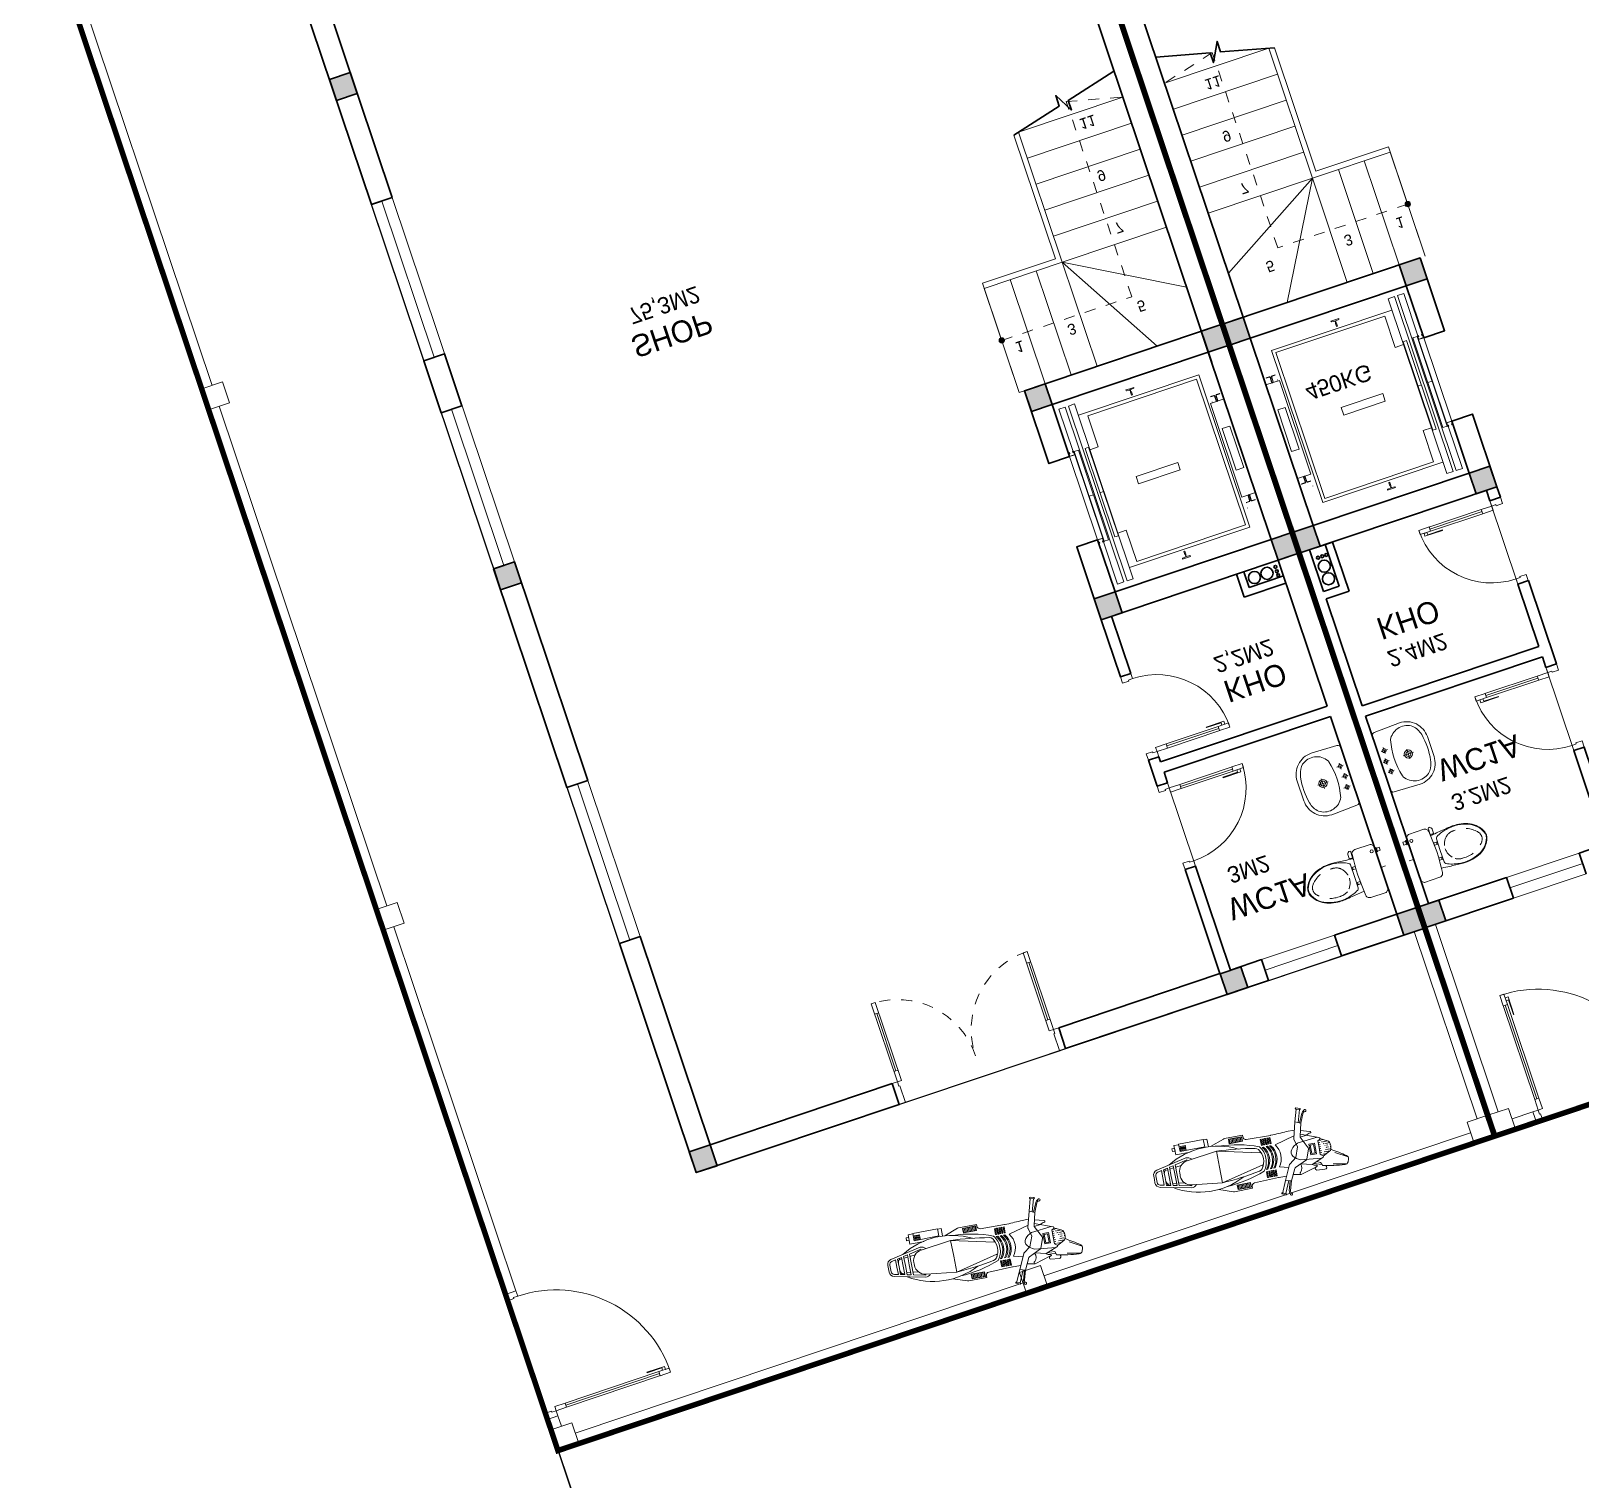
# Model space of a CAD drawing. Header units: metres. Extents: x 568336 to 569219, y 2065964 to 2066430.
# Drawn here: x 568374.73 to 568388.86, y 2065987.01 to 2066000.21 of the extents above; entities that cross this region are included whole.
import ezdxf

# ---------------------------------------------------------------- set-up
doc = ezdxf.new("R2010")
doc.units = ezdxf.units.M
for name, pattern in [('$AUDIT_BAD_LTYPE2', [0]), ('CENTER', [2, 1.25, -0.25, 0.25, -0.25]), ('DASHED', [0.75, 0.5, -0.25]), ('HIDDEN', [0.375, 0.25, -0.125]), ('HIDDEN2', [0.1875, 0.125, -0.0625]), ('xref-thap C (mb tang 32-2)$0$HIDDEN', [0.375, 0.25, -0.125]), ('Xref-VCMT-BT3 - tuong bao$0$HIDDEN2', [0.1875, 0.125, -0.0625])]:
    doc.linetypes.add(name, pattern=pattern)
doc.layers.get('0').update_dxf_attribs({"linetype": 'CONTINUOUS'})
doc.layers.add('-AREA', color=2, linetype='CONTINUOUS', plot=False)
for name, color, linetype, lineweight in [('-CENTER', 143, 'CENTER', 13), ('-CONCRETE', 1, 'CONTINUOUS', 35), ('-DOOR', 137, 'CONTINUOUS', 9), ('-FURNITURE', 46, 'CONTINUOUS', 9), ('-HATCH', 8, 'CONTINUOUS', 5), ('-KH', 143, 'CONTINUOUS', 13), ('-LINE1', 7, 'CONTINUOUS', 18), ('-LINE2', 252, 'CONTINUOUS', 9), ('-STEEL1', 1, 'CONTINUOUS', 35), ('-TEXT', 7, 'CONTINUOUS', 15), ('-WALL', 4, 'CONTINUOUS', 35), ('Bighome_khuat', 251, 'DASHED', 5), ('text', 7, 'CONTINUOUS', 13), ('TEXT25', 2, 'CONTINUOUS', 13)]:
    doc.layers.add(name, color=color, linetype=linetype, lineweight=lineweight)
for name, color, linetype in [('-RANH GIOI LO DAT', 12, 'CONTINUOUS'), ('ChiaLo', 128, 'CENTER'), ('ViaHeS', 32, 'CONTINUOUS')]:
    doc.layers.add(name, color=color, linetype=linetype)
doc.styles.add('SVN_AVO_thuong', font='')
doc.styles.add('T1', font='', dxfattribs={"height": 200})
doc.styles.add('vnavanth', font='', dxfattribs={"width": 0.8})
doc.styles.get('SVN_AVO_thuong').set_extended_font_data('SVN-Avo')
doc.styles.get('T1').set_extended_font_data('VNgeometric Light')
doc.styles.get('vnavanth').set_extended_font_data('.VnAvantH')

# ---------------------------------------------------------------- blocks, each defined once
blk = doc.blocks.new('A$C18091ED7')
for p, q in [((0, -42), (0, 0)), ((146, -27), (179, -27)), ((146, -27), (146, -30)), ((146, -30), (166, -30)), ((153, -37), (146, -30)), ((152, 0), (152, -27)), ((152, 0), (179, 0)), ((153, -37), (166, -37)), ((153, -40), (153, -37)), ((153, -40), (178, -40)), ((153, -40), (178, -40)), ((153, -40), (153, -42)), ((185, -30), (166, -30)), ((178, -37), (166, -37)), ((185, -30), (178, -37)), ((178, -37), (178, -40)), ((178, -40), (178, -42)), ((179, 0), (179, -27)), ((179, -27), (185, -27)), ((185, -27), (185, -30)), ((-83, -267), (-83, -300)), ((-83, -278), (-83, -288)), ((-63, -265), (-81, -265)), ((-61, -267), (-61, -300)), ((61, -267), (61, -300)), ((63, -265), (81, -265)), ((83, -267), (83, -300)), ((83, -278), (83, -288)), ((165, -262), (165, -290)), ((168, -260), (228, -260)), ((231, -274), (231, -262)), ((-61, -290), (-83, -290)), ((61, -290), (83, -290)), ((168, -292), (207, -292))]:
    blk.add_line(p, q)
for points in [[(230, -219, -0.137407), (225, -235), (222, -241, -0.236081), (198, -255, -0.051961), (-198, -255, -0.236081), (-222, -241), (-225, -235, -0.137407), (-230, -219), (-230, -72, -0.198912), (-226, -63), (-209, -46, -0.198912), (-200, -42), (0, -42), (200, -42, -0.198912), (209, -46), (226, -63, -0.198912), (230, -72)], [(144, -619, -0.212405), (26, -734, -0.027685), (-1, -739, -0.022279), (-26, -734, -0.212405), (-144, -619, -0.142796), (-167, -428, -0.093005), (-128, -309, -0.256439), (-111, -300), (0, -300), (111, -300, -0.256439), (128, -309, -0.093005), (167, -428, -0.142796)]]:
    blk.add_lwpolyline(points, format="xyb", close=True)
at = {"linetype": 'xref-thap C (mb tang 32-2)$0$HIDDEN', "ltscale": 100}
blk.add_lwpolyline([(61, -669, -0.199031), (0, -699, -0.199031), (-61, -669, -0.218924), (-132, -478, -0.153791), (-112, -404, -0.236701), (0, -348, -0.236701), (112, -404, -0.153791), (132, -478, -0.218924)], format="xyb", close=True, dxfattribs=at)
blk.add_circle((166, -78), 13.9)
for centre, radius, start, end in [((-81, -267), 1.98, 90, 180), ((-63, -267), 1.98, 0, 90), ((63, -267), 1.98, 90, 180), ((81, -267), 1.98, 0, 90), ((168, -262), 2.47, 90, 180), ((168, -225), 80.1, 306.4659, 320.3123), ((228, -274), 2.47, 320.3123, 0), ((168, -290), 2.47, 180, 270), ((207, -277), 15.5, 270, 306.4659)]:
    blk.add_arc(centre, radius, start, end)
for points in [[(-156, -259), (-157, -267), (-164, -328), (-169, -385), (-184, -528), (-136, -679), (-50, -735), (-20, -741), (0, -744)], [(156, -259), (157, -267), (164, -328), (169, -385), (184, -528), (136, -679), (50, -735), (20, -741), (0, -744)]]:
    blk.add_open_spline(points, degree=3, knots=[130.613938, 130.613938, 130.613938, 130.613938, 152.852109, 311.129351, 417.703951, 561.383393, 697.692632, 710.812262, 710.812262, 710.812262, 710.812262])
blk = doc.blocks.new('A$C4ace49fd')
for p, q in [((195, 383), (195, 443)), ((267, 429), (324, 429)), ((295, 398), (295, 458)), ((395, 383), (395, 443)), ((167, 414), (224, 414)), ((367, 414), (424, 414)), ((249, 215), (342, 215)), ((295, 165), (295, 264))]:
    blk.add_line(p, q)
for points in [[(0, 200, 0.414214), (200, 0), (390, 0, 0.414214), (590, 200), (581, 446, 0.409799), (551, 475), (39, 475, 0.403607), (9, 446)], [(177, 40, 0.090773), (424, 43, 0.149887), (521, 96, 0.430722), (482, 321, 0.080637), (470, 327, 0.127732), (125, 329, 0.074208), (114, 325, 0.443092), (69, 96, 0.13364), (154, 46, 0.033617)]]:
    blk.add_lwpolyline(points, format="xyb", close=True)
for centre, radius in [((195, 414), 17.5), ((295, 429), 17.5), ((395, 414), 17.5), ((295, 215), 37.5), ((295, 215), 22.5), ((295, 215), 22.5)]:
    blk.add_circle(centre, radius)
blk = doc.blocks.new('X-5M-DH-2-CORE$0$A$C75E80C28')
at = {"layer": '-LINE2', "linetype": 'Continuous', "ltscale": 2}
for p, q in [((-557, -112), (-560, -112)), ((-510, -22), (-510, -51)), ((-507, -22), (-510, -22)), ((-510, -109), (-510, -79)), ((-507, -22), (-507, -51)), ((-507, -109), (-507, -79)), ((-456, -57), (-501, -57)), ((-456, -60), (-501, -60)), ((-456, -70), (-501, -70)), ((-456, -73), (-501, -73)), ((-453, -63), (-453, -67)), ((-450, -63), (-450, -67)), ((450, -63), (450, -67)), ((453, -63), (453, -67)), ((456, -57), (501, -57)), ((456, -60), (501, -60)), ((456, -70), (501, -70)), ((456, -73), (501, -73)), ((457, -112), (460, -112)), ((507, -22), (510, -22)), ((507, -22), (507, -51)), ((507, -109), (507, -79)), ((510, -22), (510, -51)), ((510, -109), (510, -79)), ((-731, -149), (731, -149)), ((-731, -1305), (-731, -149)), ((-700, -179), (700, -179)), ((-700, -1225), (-700, -179)), ((700, -1225), (700, -179)), ((731, -1305), (731, -149)), ((-700, -1225), (-400, -1225)), ((-400, -1305), (-400, -1225)), ((700, -1225), (400, -1225)), ((400, -1305), (400, -1225)), ((840, -1305), (-840, -1305)), ((-840, -1365), (-840, -1305)), ((840, -1365), (-840, -1365)), ((840, -1395), (-840, -1395)), ((-840, -1395), (-840, -1455)), ((430, -1406), (-430, -1406)), ((-430, -1406), (-430, -1446)), ((425, -1309), (-425, -1309)), ((-425, -1343), (-425, -1309)), ((425, -1343), (-425, -1343)), ((0, -1309), (0, -1343)), ((0, -1406), (0, -1446)), ((425, -1343), (425, -1309)), ((430, -1406), (430, -1446)), ((840, -1365), (840, -1305)), ((840, -1395), (840, -1455)), ((-840, -1455), (-435, -1455)), ((-435, -1450), (-435, -1460)), ((-435, -1450), (-400, -1450)), ((-435, -1460), (-425, -1460)), ((-435, -1490), (-435, -1500)), ((-435, -1490), (-425, -1490)), ((-435, -1500), (-400, -1500)), ((-433, -1452), (-433, -1458)), ((-433, -1452), (-402, -1452)), ((-433, -1458), (-425, -1458)), ((-433, -1492), (-433, -1498)), ((-433, -1492), (-425, -1492)), ((-433, -1498), (-402, -1498)), ((430, -1446), (-430, -1446)), ((-425, -1458), (-425, -1460)), ((-425, -1490), (-425, -1492)), ((-402, -1452), (-402, -1498)), ((400, -1450), (-400, -1450)), ((-400, -1450), (-400, -1500)), ((400, -1450), (400, -1500)), ((435, -1450), (400, -1450)), ((435, -1500), (400, -1500)), ((402, -1452), (402, -1498)), ((433, -1452), (402, -1452)), ((433, -1498), (402, -1498)), ((433, -1458), (425, -1458)), ((425, -1458), (425, -1460)), ((435, -1460), (425, -1460)), ((425, -1490), (425, -1492)), ((435, -1490), (425, -1490)), ((433, -1492), (425, -1492)), ((433, -1452), (433, -1458)), ((433, -1492), (433, -1498)), ((435, -1450), (435, -1460)), ((840, -1455), (435, -1455)), ((435, -1490), (435, -1500))]:
    blk.add_line(p, q, dxfattribs=at)
for points in [[(-450, 0), (-450, -130), (450, -130), (450, 0)], [(-200, -29), (200, -29), (200, -101), (-200, -101)], [(-36, -584), (36, -584), (36, -984), (-36, -984)]]:
    blk.add_lwpolyline(points, close=True, dxfattribs=at)
for points in [[(-780, -789), (-751, -789, 0.414214), (-750, -788), (-750, -784), (-750, -780, 0.414214), (-751, -779), (-780, -779, -0.256978), (-784, -782), (-798, -782, -0.414214), (-801, -779), (-804, -749, 0.414214), (-807, -746), (-812, -746), (-812, -784), (-812, -821), (-807, -821, 0.414214), (-804, -818), (-801, -789, -0.414214), (-798, -786), (-784, -786, -0.256978), (-780, -789)], [(780, -789), (751, -789, -0.414214), (750, -788), (750, -784), (750, -780, -0.414214), (751, -779), (780, -779, 0.256978), (784, -782), (798, -782, 0.414214), (801, -779), (804, -749, -0.414214), (807, -746), (812, -746), (812, -784), (812, -821), (807, -821, -0.414214), (804, -818), (801, -789, 0.414214), (798, -786), (784, -786, 0.256978), (780, -789)]]:
    blk.add_lwpolyline(points, format="xyb", dxfattribs=at)
for centre, radius, start, end in [((-501, -51), 9.4, 180, 270), ((-501, -79), 9.4, 90, 180), ((-501, -51), 6.2, 180, 270), ((-501, -79), 6.2, 90, 180), ((-456, -63), 6.2, 0, 90), ((-456, -63), 3, 0, 90), ((-456, -67), 6.2, 270, 0), ((-456, -67), 3, 270, 0), ((456, -63), 6.2, 90, 180), ((456, -67), 6.2, 180, 270), ((456, -63), 3, 90, 180), ((456, -67), 3, 180, 270), ((501, -51), 6.2, 270, 0), ((501, -51), 9.4, 270, 0), ((501, -79), 9.4, 0, 90), ((501, -79), 6.2, 0, 90)]:
    blk.add_arc(centre, radius, start, end, dxfattribs=at)
blk = doc.blocks.new('A$C5C575821')
at = {"layer": '-CONCRETE'}
h = blk.add_hatch(color=256, dxfattribs=at)
h.dxf.hatch_style = 1
h.paths.add_polyline_path([(0, 200), (0, 0), (200, 0), (200, 200)])
blk.add_lwpolyline([(0, 0), (200, 0), (200, 200), (0, 200)], close=True, dxfattribs=at)
blk = doc.blocks.new('A$C3F71457E')
at = {"layer": '-CONCRETE'}
blk.add_lwpolyline([(0, -100), (0, 400), (-1500, 400), (-1500, -1400), (0, -1400), (0, -900), (200, -900), (200, -1600), (-1700, -1600), (-1700, 600), (200, 600), (200, -100), (0, -100)], dxfattribs=at)
at = {"layer": '-LINE1'}
blk.add_line((0, -900), (0, -100), dxfattribs=at)
at = {"layer": '-WALL'}
for p in [(-1700, 400), (0, 400), (-1700, -1600), (0, -1600)]:
    blk.add_blockref('A$C5C575821', p, dxfattribs=at)
at = {"color": 2, "rotation": 90}
blk.add_blockref('X-5M-DH-2-CORE$0$A$C75E80C28', (-1500, -500), dxfattribs=at)
blk = doc.blocks.new('*U18')
at = {"linetype": '$AUDIT_BAD_LTYPE2'}
for p, q in [((70, 100), (70, 600)), ((90, 600), (90, 100))]:
    blk.add_line(p, q, dxfattribs=at)
for points in [[(50, 600), (90, 600), (90, 700), (50, 700), (50, 600)], [(50, 603), (50, 100)], [(50, 100), (90, 100), (90, 0), (50, 0), (50, 100)]]:
    blk.add_lwpolyline(points)
for points in [[(118, 495), (118, 664), (90, 664), (90, 636), (113, 636), (113, 495)], [(0, 0), (50, 0), (50, -40), (60, -40), (60, -100), (0, -100)], [(800, 0), (750, 0), (750, -40), (740, -40), (740, -100), (800, -100)]]:
    blk.add_lwpolyline(points, close=True)
at = {"linetype": '$AUDIT_BAD_LTYPE2', "ltscale": 0.3}
blk.add_arc((50, 0), 700, 0, 90, dxfattribs=at)
blk = doc.blocks.new('*U11')
at = {"linetype": '$AUDIT_BAD_LTYPE2'}
for p, q in [((70, 100), (70, 1000)), ((90, 1000), (90, 100))]:
    blk.add_line(p, q, dxfattribs=at)
for points in [[(50, 1000), (90, 1000), (90, 1100), (50, 1100), (50, 1000)], [(50, 1003), (50, 100)], [(50, 100), (90, 100), (90, 0), (50, 0), (50, 100)]]:
    blk.add_lwpolyline(points)
for points in [[(118, 895), (118, 1064), (90, 1064), (90, 1036), (113, 1036), (113, 895)], [(0, 0), (50, 0), (50, -40), (60, -40), (60, -100), (0, -100)], [(1200, 0), (1150, 0), (1150, -40), (1140, -40), (1140, -100), (1200, -100)]]:
    blk.add_lwpolyline(points, close=True)
at = {"linetype": '$AUDIT_BAD_LTYPE2', "ltscale": 0.3}
blk.add_arc((50, 0), 1100, 0, 90, dxfattribs=at)
blk = doc.blocks.new('TRUC M4')
at = {"layer": '-WALL'}
for p in [(-200, 14600), (5600, 14600), (-200, 9000), (5600, 9000), (-200, 4300), (5600, 4300), (-200, -200), (5600, -200)]:
    blk.add_blockref('A$C5C575821', p, dxfattribs=at)
blk = doc.blocks.new('M4- T1')
at = {"layer": '-HATCH', "true_color": 0x8c8896}
h = blk.add_hatch(color=252, dxfattribs=at)
h.dxf.hatch_style = 1
edge = h.paths.add_edge_path()
edge.add_arc((718722, 40241), 24.6, 0, 360)
at = {"layer": '-CONCRETE'}
for centre, radius in [((716952, 43246, 0), 55), ((716952, 43125, 0), 55), ((716922, 43034, 0), 13), ((716963, 43034, 0), 13), ((717002, 43034, 0), 13)]:
    blk.add_circle(centre, radius, dxfattribs=at)
at = {"layer": '-DOOR'}
for p, q in [((718322, 46441), (717622, 46441)), ((718573, 45441), (718573, 44641))]:
    blk.add_line(p, q, dxfattribs=at)
blk.add_lwpolyline([(718322, 46341), (717622, 46341), (717622, 46541), (718322, 46541)], close=True, dxfattribs=at)
blk.add_lwpolyline([(718572, 43041), (718572, 43841)], dxfattribs=at)
at = {"layer": '-KH', "linetype": 'HIDDEN2', "ltscale": 5}
blk.add_line((717473, 38366), (716973, 38491), dxfattribs=at)
blk.add_lwpolyline([(718722, 40241), (717473, 40241), (717473, 38366)], dxfattribs=at)
at = {"layer": '-KH'}
blk.add_circle((718722, 40241), 24.6, dxfattribs=at)
at = {"layer": '-LINE1', "lineweight": 18}
for p, q in [((717173, 48541), (717173, 48441)), ((717173, 48441), (716973, 48441)), ((717973, 39741), (716973, 39741)), ((717973, 39491), (716973, 39491)), ((717973, 39241), (716973, 39241)), ((717973, 38991), (716973, 38991)), ((717973, 38741), (716973, 38741)), ((717973, 38491), (716973, 38491))]:
    blk.add_line(p, q, dxfattribs=at)
at = {"layer": '-LINE1'}
for p, q in [((716873, 46541), (716873, 48341)), ((717973, 39741), (717395, 40741)), ((717973, 40741), (717973, 39741)), ((718223, 39741), (718223, 40741)), ((718223, 40741), (718223, 39741)), ((718472, 39741), (718472, 40741)), ((718472, 40741), (718472, 39741)), ((718722, 39741), (718722, 40741)), ((718722, 40741), (718722, 39691)), ((717973, 39741), (716973, 40318)), ((717973, 38491), (717973, 39741)), ((717973, 39741), (718722, 39741)), ((718023, 39691), (718023, 38504)), ((718023, 39691), (718722, 39691))]:
    blk.add_line(p, q, dxfattribs=at)
blk.add_lwpolyline([(716773, 46541), (716773, 48541), (722773, 48541), (722771, 46541)], dxfattribs=at)
blk.add_lwpolyline([(716773, 48341), (716973, 48341), (716973, 48541), (716773, 48541)], close=True, dxfattribs=at)
at = {"layer": '-RANH GIOI LO DAT', "linetype": 'HIDDEN', "ltscale": 10, "const_width": 50}
blk.add_lwpolyline([(716773, 48541), (722773, 48541), (722773, 28541), (716773, 28541)], close=True, dxfattribs=at)
at = {"layer": '-WALL'}
for p, q in [((716773, 42941), (716773, 46541)), ((716773, 46541), (717622, 46541)), ((717622, 46541), (717622, 46341)), ((718322, 46341), (718322, 46541)), ((717622, 46341), (716873, 46341)), ((716873, 46341), (716873, 44841)), ((718572, 46341), (718322, 46341)), ((716873, 44841), (716873, 44541)), ((718572, 44541), (716873, 44541)), ((718673, 44641), (718572, 44641)), ((718572, 44641), (718572, 44541)), ((718673, 43841), (718673, 44641)), ((716873, 44441), (718572, 44441)), ((716873, 44441), (716873, 43412)), ((718572, 44441), (718572, 43841)), ((718572, 43841), (718673, 43841)), ((717093, 43412), (716873, 43412)), ((717093, 43412), (717093, 42941)), ((716873, 43342), (716873, 42941)), ((717023, 43342), (716873, 43342)), ((717023, 43342), (717023, 42941)), ((718673, 43041), (718572, 43041)), ((718572, 43041), (718572, 42941)), ((718673, 42941), (718673, 43041)), ((716773, 42941), (717093, 42941)), ((716773, 40741), (716773, 32541)), ((716773, 40741), (716972, 40741)), ((716972, 36241), (716972, 40741))]:
    blk.add_line(p, q, dxfattribs=at)
for points in [[(718572, 46341), (718572, 45441), (718673, 45441), (718673, 46341)], [(718023, 38504), (717546, 38384), (717546, 38283), (717453, 38455), (717453, 38361), (716973, 38241)]]:
    blk.add_lwpolyline(points, dxfattribs=at)
at = {"layer": 'text'}
for p, q in [((716773, 41741), (716771, 41741)), ((716773, 41641), (716771, 41641))]:
    blk.add_line(p, q, dxfattribs=at)
at = {"layer": '-DOOR', "xscale": -1, "rotation": 180}
blk.add_blockref('*U11', (717173, 48441), dxfattribs=at)
at = {"layer": '-DOOR', "rotation": 90.0000000100494}
for p in [(718573, 44641), (718572, 43041)]:
    blk.add_blockref('*U18', p, dxfattribs=at)
at = {"layer": '-FURNITURE', "xscale": -1, "rotation": 90}
for name, p in [('A$C18091ED7', (716830, 45916)), ('A$C4ace49fd', (717348, 45286))]:
    blk.add_blockref(name, p, dxfattribs=at)
at = {"layer": '-STEEL1'}
blk.add_blockref('TRUC M4', (716973, 31741), dxfattribs=at)
at = {"layer": '-WALL', "xscale": -1, "rotation": 180}
blk.add_blockref('A$C3F71457E', (718473, 41341), dxfattribs=at)
at = {"layer": '-TEXT', "style": 'T1'}
for s, p in [('5', (717318, 40329)), ('3', (718068, 40329)), ('1', (718567, 40329)), ('7', (717318, 39579)), ('9', (717318, 39079)), ('11', (717318, 38579))]:
    blk.add_text(s, height=100, rotation=360, dxfattribs=at).set_placement(p)
at = {"layer": 'TEXT25'}
for s, height, rotation, style, p in [('3.2M2', 150, 0, 'T1', (717369, 45471)), ('WC1A', 200, 0, 'SVN_AVO_thuong', (717347, 45129)), ('2.4M2', 150, 0, 'T1', (717234, 44045)), ('KHO', 200, 0, 'SVN_AVO_thuong', (717232, 43730)), ('450KG', 150, 360, 'T1', (717298, 41504))]:
    blk.add_text(s, height=height, rotation=rotation, dxfattribs=dict(at, style=style)).set_placement(p)
blk = doc.blocks.new('A$C49AC32B8')
h = blk.add_hatch()
h.set_pattern_fill('ANSI31', color=256, scale=100, angle=405, style=0)
h.set_pattern_definition([(90, (1628.179, -139081.394), (-12.5, 1e-15), [])])
h.paths.add_polyline_path([(-545, -149), (-545, -107), (-667, -107), (-667, -149)])
h.paths.add_polyline_path([(-545, 276), (-545, 319), (-667, 319), (-667, 276)])
h = blk.add_hatch()
h.set_pattern_fill('ANSI31', color=256, scale=150, angle=315, style=0)
h.set_pattern_definition([(2e-15, (1485.97, -142180.918), (2e-15, 18.75), [])])
edge = h.paths.add_edge_path()
edge.add_arc((142, 1), 10, 291.0634, 432.0495)
edge.add_arc((142, 169), 10, 287.9505, 428.9366)
edge.add_arc((204, 63), 30, 298.7342, 336.6848)
edge.add_arc((204, 107), 30, 383.3152, 421.2658)
edge.add_line((152, 3), (218, 36))
edge.add_line((152, 167), (218, 133))
edge.add_line((146, 10), (129, 18))
edge.add_line((129, 18), (129, 82))
edge.add_line((129, 146), (129, 82))
edge.add_line((146, 159), (129, 146))
edge.add_arc((153, 85), 85.6, 336.6848, 359.9863)
edge.add_arc((153, 85), 85.6, 360.0137, 383.3152)
for points in [[(-244, 438, 1), (-248, 447), (-248, 447), (-280, 433), (-280, 433, 1), (-276, 424)], [(-10, -301), (-42, -189), (7, -167), (7, -167), (-21, -52), (-21, -52, -0.213812), (-21, -44), (-21, -44), (32, 67), (32, 67, 0.201882), (33, 75), (33, 75), (0, 164), (0, 164, 0.201882), (-5, 169), (-5, 169), (-117, 220), (-117, 220, -0.213812), (-123, 226), (-123, 226), (-175, 332), (-175, 332), (-226, 318), (-278, 434)], [(-185, 330), (-211, 418), (-211, 418, -0.119246), (-211, 432), (-211, 432), (-207, 453)], [(-199, 441, 2.509808), (-207, 452)], [(-199, 441), (-201, 433), (-201, 433, 0.119246), (-200, 418), (-200, 418), (-175, 332)], [(-594, 214, 0.25966), (-1245, 189, 0.25966)], [(-839, 284), (-712, 329), (-712, 329, -0.085491), (-702, 331), (-535, 331), (-535, 315), (-535, 315, 0.389594), (-508, 286), (-508, 286), (-285, 281), (-285, 281, 0.038668), (-280, 281), (-280, 281, 0.005075), (-210, 283)], [(-226, 318), (-163, 182), (-163, 182, 0.213812), (-158, 176), (-158, 176), (-95, 132), (-61, 38), (-81, -36), (-81, -36, 0.213812), (-81, -44), (-81, -44), (-42, -189)], [(-149, 279), (-78, 291), (74, 249, -1.090751), (74, 234, 0.1744), (38, 220), (146, 178), (146, 178, -0.70664), (146, 159)], [(-64, 196, 0.330008), (-78, 272), (-78, 272, -0.752015), (-78, 291)], [(160, 255, 0.671768), (145, 286), (145, 286), (70, 279), (70, 279, 0.734542), (71, 250)], [(-1030, 202, 0.218308), (-1079, 224), (-1079, 224), (-1360, 164), (-1360, 164, 0.353851), (-1399, 115), (-1399, 85), (-1399, 54, 0.353851), (-1360, 5), (-1360, 5), (-1079, -55), (-1079, -55, 0.218308), (-1030, -33)], [(-1280, 161, 0.112845), (-1300, 121)], [(-1075, 205), (-1073, 197), (-1073, 197, 0.379173), (-1161, 98)], [(-403, 141, 0.365685), (-444, 190, 0.035711), (-794, 231), (-1073, 197)], [(-765, -104, 0.080514), (-403, -28), (-403, -28, 0.201101), (-366, 85), (-366, 85, 0.201101), (-403, 198), (-403, 198, 0.080514), (-765, 273)], [(-415, -4, 0.315879), (-415, 173)], [(-75, -66), (-259, -18), (-259, -18, 0.336681), (-259, 187), (-259, 187), (-176, 209)], [(137, 182), (-58, 160), (-58, 160, 0.114874), (-118, 116), (-118, 116, 0.363628), (-118, 51), (-118, 51, 0.117419), (-57, 6)], [(232, 118, 0.024274), (362, 201), (362, 201, 0.338506), (373, 235), (373, 235), (373, 235), (364, 260), (364, 260, 0.338506), (333, 279), (333, 279, 0.032613), (128, 248), (128, 248), (127, 238), (53, 214)], [(152, 3), (218, 36), (218, 36, 0.167121), (231, 51), (231, 51, 0.102024), (238, 85), (238, 85, 0.102024), (231, 119), (231, 119, 0.167121), (218, 133), (218, 133), (152, 167)], [(-1300, 49, 0.112845), (-1280, 9)], [(-1073, -27, -0.379173), (-1161, 72, 0.379173), (-1073, -27), (-1073, -27), (-1075, -35)], [(-1073, -27), (-794, -61), (-794, -61, 0.035711), (-444, -21), (-444, -21, 0.365685), (-403, 28)], [(-17, -71), (146, -9), (146, -9, 0.70664), (146, 10)], [(-1245, -19, 0.25966), (-594, -44)], [(-61, -117), (-136, -117), (-136, -117, 0.010417), (-280, -111), (-280, -111, 0.038668), (-285, -111), (-285, -111), (-508, -116), (-508, -116, 0.389594), (-535, -146), (-535, -146), (-535, -161), (-702, -161, -0.085491), (-712, -159), (-712, -159), (-839, -114)], [(38, -50, 0.1744), (74, -64), (74, -64, -1.090751), (74, -79), (74, -79), (-9, -102)], [(-3, -171), (34, -256), (34, -256, 0.119246), (43, -267), (43, -267), (59, -280)], [(7, -167), (43, -249), (43, -249, 0.119246), (51, -261), (51, -261), (58, -266)], [(59, -280, 2.509808), (58, -266)], [(-12, -302, 1), (-9, -312), (-9, -312), (24, -302), (24, -302, 1), (22, -292)]]:
    blk.add_lwpolyline(points, format="xyb")
for points in [[(-276, 424), (-244, 438)], [(-197, 326), (-246, 437)], [(-1262, 151), (-1289, 148)], [(-1206, 156), (-1242, 153)], [(-1075, 205), (-1186, 181), (-1186, 85), (-1186, -11), (-1075, -35)], [(-1136, 164), (-1186, 158)], [(-403, 28), (-794, -61), (-794, -61), (-794, 85), (-794, 231), (-794, 231), (-403, 141)], [(38, 220), (-61, 195)], [(82, 203), (118, 217), (127, 238)], [(146, 159), (129, 146), (129, 82), (129, 18), (146, 10)], [(227, 253), (352, 275)], [(263, 153), (373, 216)], [(-1262, 19), (-1289, 21)], [(-1206, 13), (-1242, 17)], [(-1136, 6), (-1186, 11)], [(-58, 6), (131, -14)], [(-1121, -185), (-1165, -185), (-1165, -99), (-1031, -99)], [(-859, -116), (-859, -185), (-892, -185)], [(38, -50), (-21, -44)], [(-14, -176), (19, -293)], [(-12, -302), (22, -292)]]:
    blk.add_lwpolyline(points)
for points in [[(-667, 319), (-667, 276), (-545, 276), (-545, 319)], [(-1262, 165), (-1300, 157), (-1300, 85), (-1300, 13), (-1300, 13), (-1262, 5), (-1262, 85)], [(-1242, 169), (-1242, 85), (-1242, 1), (-1242, 1), (-1206, -7), (-1206, -7), (-1206, 85), (-1206, 177), (-1206, 177)], [(-382, 207), (-382, 262), (-373, 262), (-373, 207)], [(-362, 207), (-362, 262), (-353, 262), (-353, 207)], [(-342, 207), (-342, 262), (-333, 262), (-333, 207)], [(-322, 207), (-322, 262), (-313, 262), (-313, 207)], [(-302, 207), (-302, 262), (-293, 262), (-293, 207)], [(-1161, 85), (-1161, 98)], [(-1161, 85), (-1161, 72)], [(95, 132), (95, 35), (44, 35), (44, 132)], [(85, 122), (85, 45), (54, 45), (54, 122)], [(-1165, -135), (-1165, -161), (-1188, -161), (-1188, -135)], [(-892, -190), (-892, -123), (-1121, -123), (-1121, -190)], [(-1111, -130), (-1111, -138), (-1063, -138), (-1063, -130)], [(-667, -149), (-667, -107), (-545, -107), (-545, -149)], [(-382, -37), (-382, -92), (-373, -92), (-373, -37)], [(-362, -37), (-362, -92), (-353, -92), (-353, -37)], [(-342, -37), (-342, -92), (-333, -92), (-333, -37)], [(-322, -37), (-322, -92), (-313, -92), (-313, -37)], [(-302, -37), (-302, -92), (-293, -92), (-293, -37)], [(-1111, -145), (-1111, -152), (-1063, -152), (-1063, -145)], [(-1111, -159), (-1111, -167), (-1063, -167), (-1063, -159)]]:
    blk.add_lwpolyline(points, close=True)
for points in [[(-1379, 115), (-1379, 85), (-1379, 54), (-1379, 54, 0.353851), (-1356, 25), (-1356, 25), (-1320, 17), (-1320, 17), (-1320, 85), (-1320, 152), (-1320, 152), (-1356, 145), (-1356, 145, 0.353851)], [(-366, 187), (-379, 187), (-379, 187, -0.363938), (-379, -18), (-379, -18), (-366, -18), (-366, -18, 0.336681)], [(-329, 187), (-342, 187), (-342, 187, -0.363938), (-342, -18), (-342, -18), (-329, -18), (-329, -18, 0.336681)], [(-311, 187), (-298, 187), (-298, 187, -0.336681), (-298, -18), (-298, -18), (-311, -18), (-311, -18, 0.363938)]]:
    blk.add_lwpolyline(points, format="xyb", close=True)
blk = doc.blocks.new('*U14')
for p, q in [((-1510, 650), (-1550, 650)), ((-90, 650), (-50, 650)), ((-1510, 100), (-1550, 100)), ((-90, 100), (-50, 100))]:
    blk.add_line(p, q)
at = {"color": 251}
for p, q in [((-1530, 100), (-1530, 650)), ((-70, 100), (-70, 650))]:
    blk.add_line(p, q, dxfattribs=at)
for points in [[(-1550, 0), (-1510, 0), (-1510, 750), (-1550, 750)], [(-50, 0), (-90, 0), (-90, 750), (-50, 750)], [(-1600, -200), (-1540, -200), (-1540, -40), (-1550, -40), (-1550, 0), (-1600, 0)], [(0, -200), (-60, -200), (-60, -40), (-50, -40), (-50, 0), (0, 0)]]:
    blk.add_lwpolyline(points, close=True)
at = {"layer": 'Bighome_khuat', "linetype": 'Xref-VCMT-BT3 - tuong bao$0$HIDDEN2'}
for centre, start, end in [((-1550, 0), 0, 90), ((-50, 0), 90, 180)]:
    blk.add_arc(centre, 750, start, end, dxfattribs=at)
blk = doc.blocks.new('TRUC M7')
at = {"layer": '-WALL'}
for p in [(-200, 11772), (4900, 11772), (6600, 11772), (-200, 6172), (-200, 1471), (6600, 1472), (-200, -199), (2630, -3028), (6600, -3028)]:
    blk.add_blockref('A$C5C575821', p, dxfattribs=at)
blk = doc.blocks.new('M7-T1')
at = {"layer": '-HATCH', "true_color": 0x8c8896}
h = blk.add_hatch(color=252, dxfattribs=at)
h.dxf.hatch_style = 1
edge = h.paths.add_edge_path()
edge.add_arc((202860, -160026), 24.6, 0, 360)
at = {"layer": '-AREA'}
blk.add_lwpolyline([(204810, -168726), (200638, -168726), (197810, -165896), (197810, -153726), (204810, -153726)], close=True, dxfattribs=at)
at = {"layer": '-CONCRETE'}
for centre, radius in [((204355, -157246, 0), 55), ((204476, -157246, 0), 55), ((204567, -157197, 0), 13), ((204567, -157235, 0), 13), ((204567, -157277, 0), 13)]:
    blk.add_circle(centre, radius, dxfattribs=at)
at = {"layer": '-DOOR'}
for p, q in [((201360, -153726), (199760, -153726)), ((197810, -155926), (197810, -157426)), ((197810, -157426), (197810, -155926)), ((197910, -155926), (197910, -157426)), ((197910, -157426), (197910, -155926)), ((198010, -155926), (198010, -157426)), ((198010, -157426), (198010, -155926)), ((197909, -159526), (197909, -161026)), ((197809, -161526), (197809, -161026)), ((198009, -161526), (198009, -161026)), ((197909, -161526), (197909, -163026))]:
    blk.add_line(p, q, dxfattribs=at)
for points in [[(203310, -153726), (204010, -153726), (204010, -153926), (203310, -153926)], [(198009, -163026), (198009, -159526), (197809, -159526), (197809, -163026)]]:
    blk.add_lwpolyline(points, close=True, dxfattribs=at)
blk.add_lwpolyline([(204010, -153826), (203310, -153826)], dxfattribs=at)
at = {"layer": '-HATCH'}
blk.add_line((203010, -155726), (203010, -154926), dxfattribs=at)
at = {"layer": '-KH', "linetype": 'HIDDEN2', "ltscale": 5}
blk.add_line((204110, -161901), (204610, -161776), dxfattribs=at)
blk.add_lwpolyline([(202860, -160026), (204110, -160026), (204110, -161901)], dxfattribs=at)
at = {"layer": '-KH'}
blk.add_circle((202860, -160026), 24.6, dxfattribs=at)
at = {"layer": '-LINE1'}
for p, q in [((202860, -160526), (202860, -159526)), ((202860, -159526), (202860, -160576)), ((202910, -159526), (202860, -159526)), ((203110, -160526), (203110, -159526)), ((203110, -159526), (203110, -160526)), ((203360, -160526), (203360, -159526)), ((203360, -159526), (203360, -160526)), ((203610, -159526), (203610, -160526)), ((203610, -160526), (204187, -159526)), ((203610, -160526), (204610, -159949)), ((203610, -160526), (202860, -160526)), ((203560, -160576), (202860, -160576)), ((203560, -161764), (203560, -160576)), ((203610, -161776), (203610, -160526))]:
    blk.add_line(p, q, dxfattribs=at)
at = {"layer": '-LINE1', "lineweight": 18}
for p, q in [((203610, -160526), (204610, -160526)), ((203610, -160776), (204610, -160776)), ((203610, -161026), (204610, -161026)), ((203610, -161276), (204610, -161276)), ((203610, -161526), (204610, -161526)), ((203610, -161776), (204610, -161776)), ((204610, -162026), (204610, -162026))]:
    blk.add_line(p, q, dxfattribs=at)
at = {"layer": '-LINE1', "linetype": 'Continuous', "ltscale": 10}
for points in [[(195810, -151926), (196010, -151926), (196010, -151726), (195810, -151726)], [(200313, -151926), (200513, -151926), (200513, -151726), (200313, -151726)], [(204613, -151926), (204813, -151926), (204813, -151726), (204613, -151726)], [(195810, -156926), (196010, -156926), (196010, -156726), (195810, -156726)], [(195810, -161926), (196010, -161926), (196010, -161726), (195810, -161726)]]:
    blk.add_lwpolyline(points, close=True, dxfattribs=at)
for points in [[(200332, -151826), (196010, -151826)], [(204613, -151826), (200513, -151826)], [(195910, -151926), (195910, -152026)], [(204710, -153726), (204710, -151926)], [(195910, -153226), (195910, -156726)], [(195910, -156926), (195910, -161726)], [(195910, -161926), (195910, -166476)]]:
    blk.add_lwpolyline(points, dxfattribs=at)
at = {"layer": '-RANH GIOI LO DAT', "linetype": 'HIDDEN', "ltscale": 10, "const_width": 50}
blk.add_lwpolyline([(204810, -151726), (195810, -151726), (195810, -166726), (200810, -171726), (204810, -171726)], close=True, dxfattribs=at)
at = {"layer": '-WALL'}
for p, q in [((199760, -153726), (197810, -153726)), ((199760, -153726), (199760, -153926)), ((203310, -153726), (201360, -153726)), ((201360, -153926), (201360, -153726)), ((203310, -153926), (203310, -153726)), ((204810, -153726), (204010, -153726)), ((204010, -153926), (204010, -153726)), ((204810, -168726), (204810, -153726)), ((199760, -153926), (198010, -153926)), ((202910, -153926), (201360, -153926)), ((202910, -154926), (202910, -153926)), ((203310, -153926), (203010, -153926)), ((203010, -154926), (203010, -153926)), ((204610, -153926), (204010, -153926)), ((204610, -155826), (204610, -153926)), ((203010, -154926), (202910, -154926)), ((203010, -155726), (202910, -155726)), ((202910, -155976), (202910, -155726)), ((203010, -155826), (203010, -155726)), ((204610, -155826), (203010, -155826)), ((203010, -155976), (202910, -155976)), ((204610, -155926), (203010, -155926)), ((203010, -155976), (203010, -155926)), ((204610, -157326), (204610, -155926)), ((202910, -157326), (202910, -156776)), ((203010, -156776), (202910, -156776)), ((203010, -157326), (203010, -156776)), ((204210, -157106), (204610, -157106)), ((204210, -157106), (204210, -157326)), ((204280, -157176), (204610, -157176)), ((204280, -157176), (204280, -157326)), ((197810, -157426), (197809, -159526)), ((197810, -157426), (198010, -157426)), ((198010, -157426), (198009, -159526)), ((204610, -167526), (204610, -159226)), ((198009, -159526), (197809, -159526)), ((197809, -159526), (198009, -159526)), ((198009, -163026), (197809, -163026)), ((197810, -163026), (197810, -165897)), ((197810, -163026), (198010, -163026)), ((198010, -163026), (198010, -165815))]:
    blk.add_line(p, q, dxfattribs=at)
at = {"layer": '-WALL', "color": 250}
for p, q in [((198009, -161026), (197809, -161026)), ((198009, -161526), (197809, -161526))]:
    blk.add_line(p, q, dxfattribs=at)
at = {"layer": '-WALL'}
for points in [[(198010, -153926), (198010, -155926), (197810, -155926), (197810, -153726)], [(203560, -161764), (204036, -161883), (204036, -161984), (204130, -161813), (204130, -161906), (204610, -162026)]]:
    blk.add_lwpolyline(points, dxfattribs=at)
blk.add_lwpolyline([(197809, -161026), (198009, -161026), (198009, -161526), (197809, -161526)], close=True, dxfattribs=at)
at = {"layer": '-DOOR', "rotation": 270}
for name, p in [('*U11', (195910, -152026)), ('*U18', (203010, -155976))]:
    blk.add_blockref(name, p, dxfattribs=at)
at = {"layer": '-DOOR', "xscale": -1}
for name, p, rotation in [('*U14', (201360, -153926), 180), ('*U18', (203010, -155726), 270)]:
    blk.add_blockref(name, p, dxfattribs=dict(at, rotation=rotation))
at = {"layer": '-FURNITURE'}
for name, p, rotation in [('A$C49AC32B8', (200589, -152235), 7.65465326188837), ('A$C49AC32B8', (203144, -152235), 7.65465326188837), ('A$C18091ED7', (204652, -154376), 270)]:
    blk.add_blockref(name, p, dxfattribs=dict(at, rotation=rotation))
at = {"layer": '-FURNITURE', "xscale": -1, "rotation": 270}
blk.add_blockref('A$C4ace49fd', (204135, -155564), dxfattribs=at)
at = {"layer": '-STEEL1'}
blk.add_blockref('TRUC M7', (198010, -165697), dxfattribs=at)
at = {"layer": '-WALL', "rotation": 180}
blk.add_blockref('A$C3F71457E', (203110, -158926), dxfattribs=at)
at = {"layer": '-TEXT', "color": 2, "style": 'vnavanth'}
for s, p in [('wc1A', (203173, -154546)), ('kho', (203769, -156437))]:
    blk.add_text(s, height=200, dxfattribs=at).set_placement(p)
at = {"layer": '-TEXT', "style": 'T1'}
for s, p in [('1', (202962, -159969)), ('3', (203462, -159969)), ('5', (204130, -159969)), ('7', (204162, -160711)), ('9', (204162, -161211)), ('11', (204162, -161711))]:
    blk.add_text(s, height=100, rotation=360, dxfattribs=at).set_placement(p)
at = {"layer": 'TEXT25'}
for s, height, rotation, style, p in [('3M2', 150, 360, 'T1', (203264, -154818)), ('2,2M2', 150, 360, 'T1', (203757, -156674)), ('SHOP', 200, 0, 'SVN_AVO_thuong', (199650, -161130)), ('75,3M2', 150, 360, 'T1', (199712, -161383))]:
    blk.add_text(s, height=height, rotation=rotation, dxfattribs=dict(at, style=style)).set_placement(p)

msp = doc.modelspace()

# ---------------------------------------------------------------- linework, layer by layer
at = {"layer": 'ChiaLo', "ltscale": 5}
for points in [[(568505.517, 2066029.562), (568379.533, 2065987.283)], [(568381.702, 2066009.107), (568388.065, 2065990.146)]]:
    msp.add_lwpolyline(points, dxfattribs=at)
at = {"layer": 'ViaHeS'}
msp.add_lwpolyline([(568377.91, 2066007.834), (568495.31, 2066047.233), (568501.415, 2066044.014), (568510.44, 2066012.22), (568505.716, 2066003.259), (568392.227, 2065965.173), (568385.896, 2065968.322), (568374.761, 2066001.503)], close=True, dxfattribs=at)
msp.add_lwpolyline([(568506.884, 2066024.747), (568505.517, 2066029.562), (568379.533, 2065987.283), (568381.124, 2065982.543), (568506.884, 2066024.747)], dxfattribs=at)

# ---------------------------------------------------------------- block references
at = {"layer": '-CENTER', "color": 2, "true_color": 0xf1eb1f, "yscale": 0.001, "zscale": 0.001}
for p, xscale, rotation in [((569063.525, 2066268.03), 0.001, 198.551640014019), ((567693.094, 2065808.117), -0.001, 198.5516401853634)]:
    msp.add_blockref('M4- T1', p, dxfattribs=dict(at, xscale=xscale, rotation=rotation))
at = {"layer": '-WALL', "color": 2, "true_color": 0xf1eb1f, "xscale": -0.0009999999999999998, "yscale": 0.001, "zscale": 0.001, "rotation": 198.5518476323032}
msp.add_blockref('M7-T1', (568242.169, 2065781.141), dxfattribs=at)

doc.saveas('drawing.dxf')
